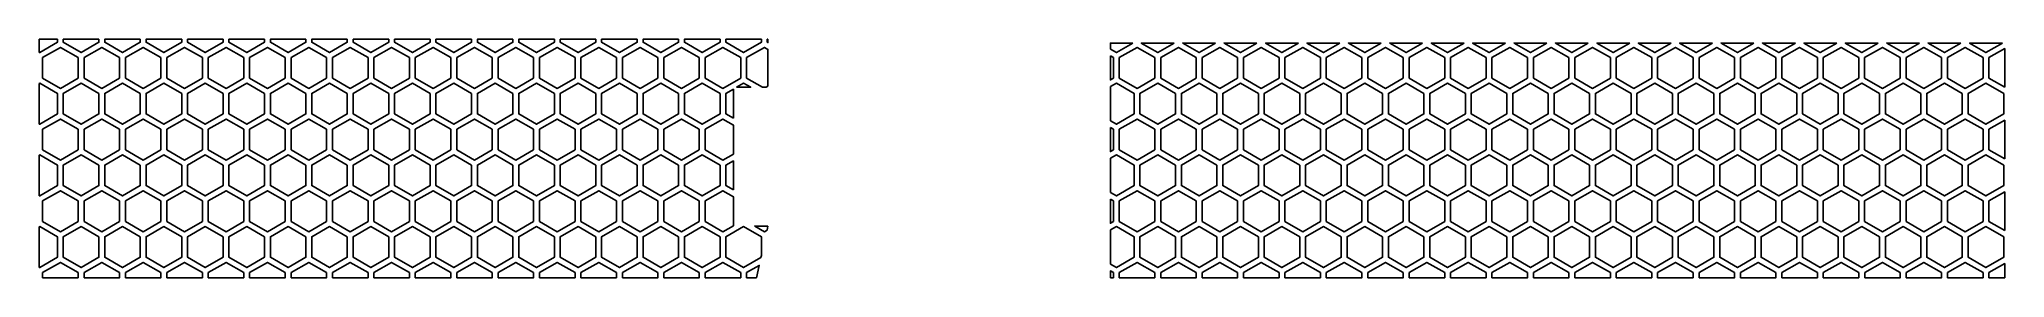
# Model space of a CAD drawing. Header units: millimetres. Extents: x 16 to 184, y -30 to -10.
import ezdxf

# ---------------------------------------------------------------- set-up
doc = ezdxf.new("R2010")
doc.units = ezdxf.units.MM

# ---------------------------------------------------------------- blocks, each defined once
blk = doc.blocks.new('HEX')
blk.add_lwpolyline([(1.516, 0.875), (0, 1.75), (-1.516, 0.875), (-1.516, -0.875), (0, -1.75), (1.516, -0.875)], close=True)

msp = doc.modelspace()

# ---------------------------------------------------------------- linework, layer by layer
for points in [[(16.421, -9.525), (17.967, -9.525), (17.967, -9.785), (16.452, -10.66), (16.421, -10.642), (16.421, -9.525)], [(21.498, -9.525), (21.498, -9.785), (19.983, -10.66), (18.467, -9.785), (18.467, -9.525), (21.498, -9.525)], [(25.029, -9.525), (25.029, -9.785), (23.514, -10.66), (21.998, -9.785), (21.998, -9.525), (25.029, -9.525)], [(28.56, -9.525), (28.56, -9.785), (27.045, -10.66), (25.529, -9.785), (25.529, -9.525), (28.56, -9.525)], [(32.092, -9.525), (32.092, -9.785), (30.576, -10.66), (29.06, -9.785), (29.06, -9.525), (32.092, -9.525)], [(35.623, -9.525), (35.623, -9.785), (34.107, -10.66), (32.592, -9.785), (32.592, -9.525), (35.623, -9.525)], [(39.154, -9.525), (39.154, -9.785), (37.638, -10.66), (36.123, -9.785), (36.123, -9.525), (39.154, -9.525)], [(42.685, -9.525), (42.685, -9.785), (41.169, -10.66), (39.654, -9.785), (39.654, -9.525), (42.685, -9.525)], [(46.216, -9.525), (46.216, -9.785), (44.7, -10.66), (43.185, -9.785), (43.185, -9.525), (46.216, -9.525)], [(49.747, -9.525), (49.747, -9.785), (48.231, -10.66), (46.716, -9.785), (46.716, -9.525), (49.747, -9.525)], [(53.278, -9.525), (53.278, -9.785), (51.763, -10.66), (50.247, -9.785), (50.247, -9.525), (53.278, -9.525)], [(56.809, -9.525), (56.809, -9.785), (55.294, -10.66), (53.778, -9.785), (53.778, -9.525), (56.809, -9.525)], [(60.34, -9.525), (60.34, -9.785), (58.825, -10.66), (57.309, -9.785), (57.309, -9.525), (60.34, -9.525)], [(63.871, -9.525), (63.871, -9.785), (62.356, -10.66), (60.84, -9.785), (60.84, -9.525), (63.871, -9.525)], [(67.402, -9.525), (67.402, -9.785), (65.887, -10.66), (64.371, -9.785), (64.371, -9.525), (67.402, -9.525)], [(70.934, -9.525), (70.934, -9.785), (69.418, -10.66), (67.902, -9.785), (67.902, -9.525), (70.934, -9.525)], [(74.465, -9.525), (74.465, -9.785), (72.949, -10.66), (71.434, -9.785), (71.434, -9.525), (74.465, -9.525)], [(77.996, -9.525), (77.996, -9.785), (76.48, -10.66), (74.965, -9.785), (74.965, -9.525), (77.996, -9.525)], [(78.556, -9.525), (78.556, -9.82), (78.496, -9.785), (78.496, -9.525), (78.556, -9.525)], [(109.661, -9.851), (108.26, -10.66), (107.753, -10.368), (107.753, -9.851), (109.661, -9.851)], [(113.192, -9.851), (111.791, -10.66), (110.39, -9.851), (113.192, -9.851)], [(116.723, -9.851), (115.322, -10.66), (113.921, -9.851), (116.723, -9.851)], [(120.254, -9.851), (118.853, -10.66), (117.452, -9.851), (120.254, -9.851)], [(123.786, -9.851), (122.384, -10.66), (120.983, -9.851), (123.786, -9.851)], [(127.317, -9.851), (125.915, -10.66), (124.514, -9.851), (127.317, -9.851)], [(130.848, -9.851), (129.447, -10.66), (128.045, -9.851), (130.848, -9.851)], [(134.379, -9.851), (132.978, -10.66), (131.576, -9.851), (134.379, -9.851)], [(137.91, -9.851), (136.509, -10.66), (135.108, -9.851), (137.91, -9.851)], [(141.441, -9.851), (140.04, -10.66), (138.639, -9.851), (141.441, -9.851)], [(144.972, -9.851), (143.571, -10.66), (142.17, -9.851), (144.972, -9.851)], [(148.503, -9.851), (147.102, -10.66), (145.701, -9.851), (148.503, -9.851)], [(152.034, -9.851), (150.633, -10.66), (149.232, -9.851), (152.034, -9.851)], [(155.565, -9.851), (154.164, -10.66), (152.763, -9.851), (155.565, -9.851)], [(159.096, -9.851), (157.695, -10.66), (156.294, -9.851), (159.096, -9.851)], [(162.628, -9.851), (161.226, -10.66), (159.825, -9.851), (162.628, -9.851)], [(166.159, -9.851), (164.757, -10.66), (163.356, -9.851), (166.159, -9.851)], [(169.69, -9.851), (168.289, -10.66), (166.887, -9.851), (169.69, -9.851)], [(173.221, -9.851), (171.82, -10.66), (170.418, -9.851), (173.221, -9.851)], [(176.752, -9.851), (175.351, -10.66), (173.95, -9.851), (176.752, -9.851)], [(180.283, -9.851), (178.882, -10.66), (177.481, -9.851), (180.283, -9.851)], [(183.814, -9.851), (182.413, -10.66), (181.012, -9.851), (183.814, -9.851)], [(78.556, -13.539), (78.405, -13.626), (78.086, -13.626), (76.73, -12.843), (76.73, -11.093), (78.246, -10.218), (78.556, -10.397), (78.556, -13.539)], [(107.753, -10.945), (108.01, -11.093), (108.01, -12.843), (107.753, -12.992), (107.753, -10.945)], [(184.01, -13.621), (182.663, -12.843), (182.663, -11.093), (184.01, -10.316), (184.01, -13.621)], [(16.421, -13.294), (16.452, -13.276), (17.967, -14.151), (17.967, -15.901), (16.452, -16.776), (16.421, -16.758), (16.421, -13.294)], [(75.874, -13.626), (76.48, -13.276), (77.086, -13.626), (75.874, -13.626)], [(107.753, -13.569), (108.26, -13.276), (109.776, -14.151), (109.776, -15.901), (108.26, -16.776), (107.753, -16.484), (107.753, -13.569)], [(75.603, -16.27), (74.965, -15.901), (74.965, -14.151), (75.603, -13.783), (75.603, -16.27)], [(75.603, -19.322), (74.715, -19.834), (73.199, -18.959), (73.199, -17.209), (74.715, -16.334), (75.603, -16.847), (75.603, -19.322)], [(184.01, -19.737), (182.663, -18.959), (182.663, -17.209), (184.01, -16.432), (184.01, -19.737)], [(107.753, -17.061), (108.01, -17.209), (108.01, -18.959), (107.753, -19.108), (107.753, -17.061)], [(16.421, -19.41), (16.452, -19.392), (17.967, -20.267), (17.967, -22.017), (16.452, -22.892), (16.421, -22.874), (16.421, -19.41)], [(75.603, -22.386), (74.965, -22.017), (74.965, -20.267), (75.603, -19.899), (75.603, -22.386)], [(107.753, -19.685), (108.26, -19.392), (109.776, -20.267), (109.776, -22.017), (108.26, -22.892), (107.753, -22.6), (107.753, -19.685)], [(75.603, -25.438), (74.715, -25.95), (73.199, -25.075), (73.199, -23.325), (74.715, -22.45), (75.603, -22.963), (75.603, -25.438)], [(107.753, -23.177), (108.01, -23.325), (108.01, -25.075), (107.753, -25.224), (107.753, -23.177)], [(184.01, -25.853), (182.663, -25.075), (182.663, -23.325), (184.01, -22.548), (184.01, -25.853)], [(16.421, -25.526), (16.452, -25.508), (17.967, -26.383), (17.967, -28.133), (16.452, -29.008), (16.421, -28.99), (16.421, -25.526)], [(77.959, -28.154), (76.48, -29.008), (74.965, -28.133), (74.965, -26.383), (76.48, -25.508), (77.996, -26.383), (77.996, -27.991), (77.959, -28.154)], [(78.556, -25.474), (78.48, -25.815), (78.246, -25.95), (77.421, -25.474), (78.556, -25.474)], [(107.753, -25.801), (108.26, -25.508), (109.776, -26.383), (109.776, -28.133), (108.26, -29.008), (107.753, -28.716), (107.753, -25.801)], [(16.702, -29.874), (16.702, -29.441), (18.217, -28.566), (19.733, -29.441), (19.733, -29.874), (16.702, -29.874)], [(20.233, -29.874), (20.233, -29.441), (21.748, -28.566), (23.264, -29.441), (23.264, -29.874), (20.233, -29.874)], [(23.764, -29.874), (23.764, -29.441), (25.279, -28.566), (26.795, -29.441), (26.795, -29.874), (23.764, -29.874)], [(27.295, -29.874), (27.295, -29.441), (28.81, -28.566), (30.326, -29.441), (30.326, -29.874), (27.295, -29.874)], [(30.826, -29.874), (30.826, -29.441), (32.342, -28.566), (33.857, -29.441), (33.857, -29.874), (30.826, -29.874)], [(34.357, -29.874), (34.357, -29.441), (35.873, -28.566), (37.388, -29.441), (37.388, -29.874), (34.357, -29.874)], [(37.888, -29.874), (37.888, -29.441), (39.404, -28.566), (40.919, -29.441), (40.919, -29.874), (37.888, -29.874)], [(41.419, -29.874), (41.419, -29.441), (42.935, -28.566), (44.45, -29.441), (44.45, -29.874), (41.419, -29.874)], [(44.95, -29.874), (44.95, -29.441), (46.466, -28.566), (47.981, -29.441), (47.981, -29.874), (44.95, -29.874)], [(48.481, -29.874), (48.481, -29.441), (49.997, -28.566), (51.513, -29.441), (51.513, -29.874), (48.481, -29.874)], [(52.013, -29.874), (52.013, -29.441), (53.528, -28.566), (55.044, -29.441), (55.044, -29.874), (52.013, -29.874)], [(55.544, -29.874), (55.544, -29.441), (57.059, -28.566), (58.575, -29.441), (58.575, -29.874), (55.544, -29.874)], [(59.075, -29.874), (59.075, -29.441), (60.59, -28.566), (62.106, -29.441), (62.106, -29.874), (59.075, -29.874)], [(62.606, -29.874), (62.606, -29.441), (64.121, -28.566), (65.637, -29.441), (65.637, -29.874), (62.606, -29.874)], [(66.137, -29.874), (66.137, -29.441), (67.652, -28.566), (69.168, -29.441), (69.168, -29.874), (66.137, -29.874)], [(69.668, -29.874), (69.668, -29.441), (71.184, -28.566), (72.699, -29.441), (72.699, -29.874), (69.668, -29.874)], [(73.199, -29.874), (73.199, -29.441), (74.715, -28.566), (76.23, -29.441), (76.23, -29.874), (73.199, -29.874)], [(77.577, -29.874), (76.73, -29.874), (76.73, -29.441), (77.812, -28.817), (77.577, -29.874)], [(107.753, -29.874), (107.753, -29.293), (108.01, -29.441), (108.01, -29.874), (107.753, -29.874)], [(108.51, -29.874), (108.51, -29.441), (110.026, -28.566), (111.541, -29.441), (111.541, -29.874), (108.51, -29.874)], [(112.041, -29.874), (112.041, -29.441), (113.557, -28.566), (115.072, -29.441), (115.072, -29.874), (112.041, -29.874)], [(115.572, -29.874), (115.572, -29.441), (117.088, -28.566), (118.603, -29.441), (118.603, -29.874), (115.572, -29.874)], [(119.103, -29.874), (119.103, -29.441), (120.619, -28.566), (122.134, -29.441), (122.134, -29.874), (119.103, -29.874)], [(122.634, -29.874), (122.634, -29.441), (124.15, -28.566), (125.665, -29.441), (125.665, -29.874), (122.634, -29.874)], [(126.165, -29.874), (126.165, -29.441), (127.681, -28.566), (129.197, -29.441), (129.197, -29.874), (126.165, -29.874)], [(129.697, -29.874), (129.697, -29.441), (131.212, -28.566), (132.728, -29.441), (132.728, -29.874), (129.697, -29.874)], [(133.228, -29.874), (133.228, -29.441), (134.743, -28.566), (136.259, -29.441), (136.259, -29.874), (133.228, -29.874)], [(136.759, -29.874), (136.759, -29.441), (138.274, -28.566), (139.79, -29.441), (139.79, -29.874), (136.759, -29.874)], [(140.29, -29.874), (140.29, -29.441), (141.805, -28.566), (143.321, -29.441), (143.321, -29.874), (140.29, -29.874)], [(143.821, -29.874), (143.821, -29.441), (145.336, -28.566), (146.852, -29.441), (146.852, -29.874), (143.821, -29.874)], [(147.352, -29.874), (147.352, -29.441), (148.868, -28.566), (150.383, -29.441), (150.383, -29.874), (147.352, -29.874)], [(150.883, -29.874), (150.883, -29.441), (152.399, -28.566), (153.914, -29.441), (153.914, -29.874), (150.883, -29.874)], [(154.414, -29.874), (154.414, -29.441), (155.93, -28.566), (157.445, -29.441), (157.445, -29.874), (154.414, -29.874)], [(157.945, -29.874), (157.945, -29.441), (159.461, -28.566), (160.976, -29.441), (160.976, -29.874), (157.945, -29.874)], [(161.476, -29.874), (161.476, -29.441), (162.992, -28.566), (164.507, -29.441), (164.507, -29.874), (161.476, -29.874)], [(165.007, -29.874), (165.007, -29.441), (166.523, -28.566), (168.039, -29.441), (168.039, -29.874), (165.007, -29.874)], [(168.539, -29.874), (168.539, -29.441), (170.054, -28.566), (171.57, -29.441), (171.57, -29.874), (168.539, -29.874)], [(172.07, -29.874), (172.07, -29.441), (173.585, -28.566), (175.101, -29.441), (175.101, -29.874), (172.07, -29.874)], [(175.601, -29.874), (175.601, -29.441), (177.116, -28.566), (178.632, -29.441), (178.632, -29.874), (175.601, -29.874)], [(179.132, -29.874), (179.132, -29.441), (180.647, -28.566), (182.163, -29.441), (182.163, -29.874), (179.132, -29.874)], [(184.01, -29.874), (182.663, -29.874), (182.663, -29.441), (184.01, -28.664), (184.01, -29.874)]]:
    msp.add_lwpolyline(points, close=True)

# ---------------------------------------------------------------- block references
for p in [(18.217, -11.968), (21.748, -11.968), (25.279, -11.968), (28.81, -11.968), (32.342, -11.968), (35.873, -11.968), (39.404, -11.968), (42.935, -11.968), (46.466, -11.968), (49.997, -11.968), (53.528, -11.968), (57.059, -11.968), (60.59, -11.968), (64.121, -11.968), (67.652, -11.968), (71.184, -11.968), (74.715, -11.968), (110.026, -11.968), (113.557, -11.968), (117.088, -11.968), (120.619, -11.968), (124.15, -11.968), (127.681, -11.968), (131.212, -11.968), (134.743, -11.968), (138.274, -11.968), (141.805, -11.968), (145.336, -11.968), (148.868, -11.968), (152.399, -11.968), (155.93, -11.968), (159.461, -11.968), (162.992, -11.968), (166.523, -11.968), (170.054, -11.968), (173.585, -11.968), (177.116, -11.968), (180.647, -11.968), (19.983, -15.026), (23.514, -15.026), (27.045, -15.026), (30.576, -15.026), (34.107, -15.026), (37.638, -15.026), (41.169, -15.026), (44.7, -15.026), (48.231, -15.026), (51.763, -15.026), (55.294, -15.026), (58.825, -15.026), (62.356, -15.026), (65.887, -15.026), (69.418, -15.026), (72.949, -15.026), (111.791, -15.026), (115.322, -15.026), (118.853, -15.026), (122.384, -15.026), (125.915, -15.026), (129.447, -15.026), (132.978, -15.026), (136.509, -15.026), (140.04, -15.026), (143.571, -15.026), (147.102, -15.026), (150.633, -15.026), (154.164, -15.026), (157.695, -15.026), (161.226, -15.026), (164.757, -15.026), (168.289, -15.026), (171.82, -15.026), (175.351, -15.026), (178.882, -15.026), (182.413, -15.026), (18.217, -18.084), (21.748, -18.084), (25.279, -18.084), (28.81, -18.084), (32.342, -18.084), (35.873, -18.084), (39.404, -18.084), (42.935, -18.084), (46.466, -18.084), (49.997, -18.084), (53.528, -18.084), (57.059, -18.084), (60.59, -18.084), (64.121, -18.084), (67.652, -18.084), (71.184, -18.084), (110.026, -18.084), (113.557, -18.084), (117.088, -18.084), (120.619, -18.084), (124.15, -18.084), (127.681, -18.084), (131.212, -18.084), (134.743, -18.084), (138.274, -18.084), (141.805, -18.084), (145.336, -18.084), (148.868, -18.084), (152.399, -18.084), (155.93, -18.084), (159.461, -18.084), (162.992, -18.084), (166.523, -18.084), (170.054, -18.084), (173.585, -18.084), (177.116, -18.084), (180.647, -18.084), (19.983, -21.142), (23.514, -21.142), (27.045, -21.142), (30.576, -21.142), (34.107, -21.142), (37.638, -21.142), (41.169, -21.142), (44.7, -21.142), (48.231, -21.142), (51.763, -21.142), (55.294, -21.142), (58.825, -21.142), (62.356, -21.142), (65.887, -21.142), (69.418, -21.142), (72.949, -21.142), (111.791, -21.142), (115.322, -21.142), (118.853, -21.142), (122.384, -21.142), (125.915, -21.142), (129.447, -21.142), (132.978, -21.142), (136.509, -21.142), (140.04, -21.142), (143.571, -21.142), (147.102, -21.142), (150.633, -21.142), (154.164, -21.142), (157.695, -21.142), (161.226, -21.142), (164.757, -21.142), (168.289, -21.142), (171.82, -21.142), (175.351, -21.142), (178.882, -21.142), (182.413, -21.142), (18.217, -24.2), (21.748, -24.2), (25.279, -24.2), (28.81, -24.2), (32.342, -24.2), (35.873, -24.2), (39.404, -24.2), (42.935, -24.2), (46.466, -24.2), (49.997, -24.2), (53.528, -24.2), (57.059, -24.2), (60.59, -24.2), (64.121, -24.2), (67.652, -24.2), (71.184, -24.2), (110.026, -24.2), (113.557, -24.2), (117.088, -24.2), (120.619, -24.2), (124.15, -24.2), (127.681, -24.2), (131.212, -24.2), (134.743, -24.2), (138.274, -24.2), (141.805, -24.2), (145.336, -24.2), (148.868, -24.2), (152.399, -24.2), (155.93, -24.2), (159.461, -24.2), (162.992, -24.2), (166.523, -24.2), (170.054, -24.2), (173.585, -24.2), (177.116, -24.2), (180.647, -24.2), (19.983, -27.258), (23.514, -27.258), (27.045, -27.258), (30.576, -27.258), (34.107, -27.258), (37.638, -27.258), (41.169, -27.258), (44.7, -27.258), (48.231, -27.258), (51.763, -27.258), (55.294, -27.258), (58.825, -27.258), (62.356, -27.258), (65.887, -27.258), (69.418, -27.258), (72.949, -27.258), (111.791, -27.258), (115.322, -27.258), (118.853, -27.258), (122.384, -27.258), (125.915, -27.258), (129.447, -27.258), (132.978, -27.258), (136.509, -27.258), (140.04, -27.258), (143.571, -27.258), (147.102, -27.258), (150.633, -27.258), (154.164, -27.258), (157.695, -27.258), (161.226, -27.258), (164.757, -27.258), (168.289, -27.258), (171.82, -27.258), (175.351, -27.258), (178.882, -27.258), (182.413, -27.258)]:
    msp.add_blockref('HEX', p)

doc.saveas('drawing.dxf')
